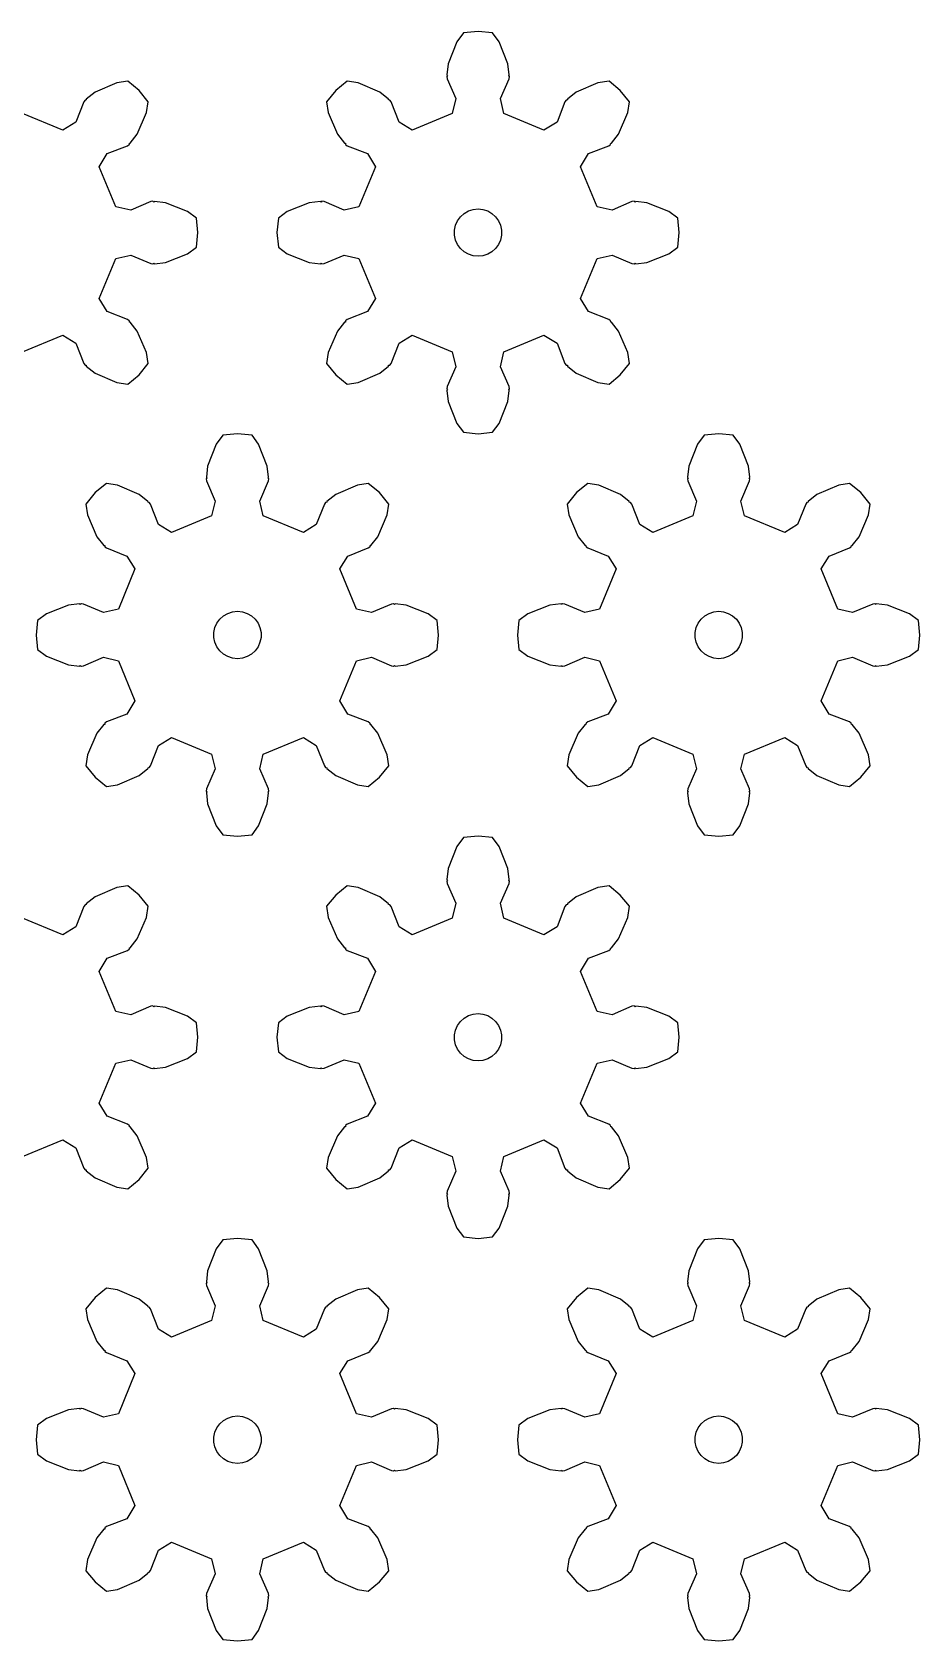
# Model space of a CAD drawing. Extents: x 0 to 208, y 0 to 229.
# Drawn here: x 152.1 to 208.3, y 0 to 101.8 of the extents above; entities that cross this region are included whole.
import ezdxf

# ---------------------------------------------------------------- set-up
doc = ezdxf.new("R2010")
doc.units = 0

msp = doc.modelspace()

# ---------------------------------------------------------------- linework, layer by layer
for p, q in [((180.29, 101.86), (179.37, 101.77)), ((181.21, 101.77), (180.29, 101.86)), ((178.95, 101.21), (178.4, 99.81)), ((179.37, 101.77), (178.95, 101.21)), ((181.63, 101.21), (181.21, 101.77)), ((182.18, 99.81), (181.63, 101.21)), ((178.4, 99.81), (178.32, 99.11)), ((182.26, 99.11), (182.18, 99.81)), ((178.35, 99.07), (178.31, 99.01)), ((178.31, 99.01), (178.31, 99)), ((178.31, 99), (178.33, 98.87)), ((178.32, 99.11), (178.35, 99.07)), ((178.33, 98.87), (178.88, 97.61)), ((181.7, 97.61), (182.25, 98.87)), ((182.23, 99.07), (182.26, 99.11)), ((182.27, 99.01), (182.23, 99.07)), ((182.25, 98.87), (182.27, 99)), ((182.27, 99), (182.27, 99.01)), ((156.05, 98.02), (155.49, 97.58)), ((157.42, 98.61), (156.05, 98.02)), ((158.11, 98.72), (157.42, 98.61)), ((158.83, 98.13), (158.11, 98.72)), ((159.41, 97.41), (158.83, 98.13)), ((171.29, 98.13), (170.7, 97.41)), ((172, 98.72), (171.29, 98.13)), ((172.69, 98.61), (172, 98.72)), ((174.07, 98.02), (172.69, 98.61)), ((174.62, 97.58), (174.07, 98.02)), ((186.51, 98.02), (185.96, 97.58)), ((187.88, 98.61), (186.51, 98.02)), ((188.58, 98.72), (187.88, 98.61)), ((189.29, 98.13), (188.58, 98.72)), ((189.88, 97.41), (189.29, 98.13)), ((155.33, 97.4), (154.82, 96.12)), ((155.41, 97.51), (155.33, 97.4)), ((155.42, 97.52), (155.41, 97.51)), ((155.48, 97.53), (155.42, 97.52)), ((155.49, 97.58), (155.48, 97.53)), ((159.31, 96.72), (159.41, 97.41)), ((170.7, 97.41), (170.8, 96.72)), ((174.63, 97.53), (174.62, 97.58)), ((174.7, 97.52), (174.63, 97.53)), ((174.7, 97.51), (174.7, 97.52)), ((174.78, 97.4), (174.7, 97.51)), ((175.29, 96.12), (174.78, 97.4)), ((178.88, 97.61), (178.66, 96.66)), ((181.92, 96.66), (181.7, 97.61)), ((185.79, 97.4), (185.29, 96.12)), ((185.87, 97.51), (185.79, 97.4)), ((185.88, 97.52), (185.87, 97.51)), ((185.95, 97.53), (185.88, 97.52)), ((185.96, 97.58), (185.95, 97.53)), ((189.78, 96.72), (189.88, 97.41)), ((154, 95.61), (151.46, 96.66)), ((154.82, 96.12), (154, 95.61)), ((158.72, 95.35), (159.31, 96.72)), ((170.8, 96.72), (171.4, 95.35)), ((176.11, 95.61), (175.29, 96.12)), ((178.66, 96.66), (176.11, 95.61)), ((184.46, 95.61), (181.92, 96.66)), ((185.29, 96.12), (184.46, 95.61)), ((189.18, 95.35), (189.78, 96.72)), ((158.1, 94.63), (158.21, 94.71)), ((158.21, 94.71), (158.22, 94.72)), ((158.22, 94.72), (158.22, 94.79)), ((158.22, 94.79), (158.27, 94.79)), ((158.27, 94.79), (158.72, 95.35)), ((171.4, 95.35), (171.84, 94.79)), ((171.84, 94.79), (171.89, 94.79)), ((171.89, 94.79), (171.9, 94.72)), ((171.9, 94.72), (171.9, 94.71)), ((171.9, 94.71), (172.01, 94.63)), ((188.57, 94.63), (188.67, 94.71)), ((188.67, 94.71), (188.68, 94.72)), ((188.68, 94.72), (188.69, 94.79)), ((188.69, 94.79), (188.74, 94.79)), ((188.74, 94.79), (189.18, 95.35)), ((156.31, 93.3), (156.82, 94.13)), ((156.82, 94.13), (158.1, 94.63)), ((172.01, 94.63), (173.29, 94.13)), ((173.29, 94.13), (173.8, 93.3)), ((186.77, 93.3), (187.29, 94.13)), ((187.29, 94.13), (188.57, 94.63)), ((157.36, 90.76), (156.31, 93.3)), ((173.8, 93.3), (172.75, 90.76)), ((187.83, 90.76), (186.77, 93.3)), ((158.31, 90.54), (157.36, 90.76)), ((159.57, 91.09), (158.31, 90.54)), ((159.7, 91.11), (159.57, 91.09)), ((159.71, 91.11), (159.7, 91.11)), ((159.77, 91.06), (159.71, 91.11)), ((159.81, 91.1), (159.77, 91.06)), ((160.51, 91.01), (159.81, 91.1)), ((161.9, 90.46), (160.51, 91.01)), ((169.6, 91.01), (168.21, 90.46)), ((170.31, 91.1), (169.6, 91.01)), ((170.35, 91.06), (170.31, 91.1)), ((170.4, 91.11), (170.35, 91.06)), ((170.41, 91.11), (170.4, 91.11)), ((170.54, 91.09), (170.41, 91.11)), ((171.81, 90.54), (170.54, 91.09)), ((172.75, 90.76), (171.81, 90.54)), ((179.98, 90.59), (180.29, 90.63)), ((180.29, 90.63), (180.6, 90.59)), ((188.77, 90.54), (187.83, 90.76)), ((190.03, 91.09), (188.77, 90.54)), ((190.17, 91.11), (190.03, 91.09)), ((190.18, 91.11), (190.17, 91.11)), ((190.23, 91.06), (190.18, 91.11)), ((190.27, 91.1), (190.23, 91.06)), ((190.98, 91.01), (190.27, 91.1)), ((192.37, 90.46), (190.98, 91.01)), ((162.47, 90.05), (161.9, 90.46)), ((162.56, 89.13), (162.47, 90.05)), ((167.65, 90.05), (167.56, 89.13)), ((168.21, 90.46), (167.65, 90.05)), ((178.86, 89.59), (178.99, 89.88)), ((178.99, 89.88), (179.17, 90.13)), ((179.17, 90.13), (179.41, 90.34)), ((179.41, 90.34), (179.68, 90.5)), ((179.68, 90.5), (179.98, 90.59)), ((180.6, 90.59), (180.9, 90.5)), ((180.9, 90.5), (181.17, 90.34)), ((181.17, 90.34), (181.4, 90.13)), ((181.4, 90.13), (181.59, 89.88)), ((181.59, 89.88), (181.72, 89.59)), ((192.93, 90.05), (192.37, 90.46)), ((193.02, 89.13), (192.93, 90.05)), ((162.47, 88.21), (162.56, 89.13)), ((167.56, 89.13), (167.65, 88.21)), ((178.8, 89.28), (178.86, 89.59)), ((178.8, 88.97), (178.8, 89.28)), ((178.86, 88.66), (178.8, 88.97)), ((178.99, 88.38), (178.86, 88.66)), ((181.72, 88.66), (181.59, 88.38)), ((181.72, 89.59), (181.78, 89.28)), ((181.78, 88.97), (181.72, 88.66)), ((181.78, 89.28), (181.78, 88.97)), ((192.93, 88.21), (193.02, 89.13)), ((157.36, 87.49), (158.31, 87.71)), ((158.31, 87.71), (159.57, 87.17)), ((160.51, 87.24), (161.9, 87.79)), ((161.9, 87.79), (162.47, 88.21)), ((167.65, 88.21), (168.21, 87.79)), ((168.21, 87.79), (169.6, 87.24)), ((170.54, 87.17), (171.81, 87.71)), ((171.81, 87.71), (172.75, 87.49)), ((179.17, 88.12), (178.99, 88.38)), ((179.41, 87.91), (179.17, 88.12)), ((179.68, 87.76), (179.41, 87.91)), ((179.98, 87.66), (179.68, 87.76)), ((180.29, 87.63), (179.98, 87.66)), ((180.6, 87.66), (180.29, 87.63)), ((180.9, 87.76), (180.6, 87.66)), ((181.17, 87.91), (180.9, 87.76)), ((181.4, 88.12), (181.17, 87.91)), ((181.59, 88.38), (181.4, 88.12)), ((187.83, 87.49), (188.77, 87.71)), ((188.77, 87.71), (190.03, 87.17)), ((190.98, 87.24), (192.37, 87.79)), ((192.37, 87.79), (192.93, 88.21)), ((156.31, 84.95), (157.36, 87.49)), ((159.57, 87.17), (159.7, 87.15)), ((159.7, 87.15), (159.71, 87.15)), ((159.71, 87.15), (159.77, 87.19)), ((159.77, 87.19), (159.81, 87.16)), ((159.81, 87.16), (160.51, 87.24)), ((169.6, 87.24), (170.31, 87.16)), ((170.31, 87.16), (170.35, 87.19)), ((170.35, 87.19), (170.4, 87.15)), ((170.4, 87.15), (170.41, 87.15)), ((170.41, 87.15), (170.54, 87.17)), ((172.75, 87.49), (173.8, 84.95)), ((186.77, 84.95), (187.83, 87.49)), ((190.03, 87.17), (190.17, 87.15)), ((190.17, 87.15), (190.18, 87.15)), ((190.18, 87.15), (190.23, 87.19)), ((190.23, 87.19), (190.27, 87.16)), ((190.27, 87.16), (190.98, 87.24)), ((156.82, 84.13), (156.31, 84.95)), ((173.8, 84.95), (173.29, 84.13)), ((187.29, 84.13), (186.77, 84.95)), ((158.1, 83.62), (156.82, 84.13)), ((158.21, 83.54), (158.1, 83.62)), ((158.22, 83.54), (158.21, 83.54)), ((158.22, 83.47), (158.22, 83.54)), ((171.9, 83.54), (171.89, 83.47)), ((172.01, 83.62), (171.9, 83.54)), ((171.9, 83.54), (171.9, 83.54)), ((173.29, 84.13), (172.01, 83.62)), ((188.57, 83.62), (187.29, 84.13)), ((188.67, 83.54), (188.57, 83.62)), ((188.68, 83.54), (188.67, 83.54)), ((188.69, 83.47), (188.68, 83.54)), ((151.46, 81.59), (154, 82.64)), ((154, 82.64), (154.82, 82.13)), ((158.27, 83.46), (158.22, 83.47)), ((158.72, 82.9), (158.27, 83.46)), ((159.31, 81.53), (158.72, 82.9)), ((171.4, 82.9), (170.8, 81.53)), ((171.84, 83.46), (171.4, 82.9)), ((171.89, 83.47), (171.84, 83.46)), ((175.29, 82.13), (176.11, 82.64)), ((176.11, 82.64), (178.66, 81.59)), ((181.92, 81.59), (184.46, 82.64)), ((184.46, 82.64), (185.29, 82.13)), ((188.74, 83.46), (188.69, 83.47)), ((189.18, 82.9), (188.74, 83.46)), ((189.78, 81.53), (189.18, 82.9)), ((154.82, 82.13), (155.33, 80.85)), ((159.41, 80.84), (159.31, 81.53)), ((170.8, 81.53), (170.7, 80.84)), ((174.78, 80.85), (175.29, 82.13)), ((178.66, 81.59), (178.88, 80.64)), ((181.7, 80.64), (181.92, 81.59)), ((185.29, 82.13), (185.79, 80.85)), ((189.88, 80.84), (189.78, 81.53)), ((155.33, 80.85), (155.41, 80.74)), ((155.41, 80.74), (155.42, 80.74)), ((155.42, 80.74), (155.48, 80.73)), ((155.48, 80.73), (155.49, 80.68)), ((155.49, 80.68), (156.05, 80.23)), ((158.83, 80.12), (159.41, 80.84)), ((170.7, 80.84), (171.29, 80.12)), ((174.07, 80.23), (174.62, 80.68)), ((174.62, 80.68), (174.63, 80.73)), ((174.63, 80.73), (174.7, 80.74)), ((174.7, 80.74), (174.78, 80.85)), ((174.7, 80.74), (174.7, 80.74)), ((178.88, 80.64), (178.33, 79.38)), ((182.25, 79.38), (181.7, 80.64)), ((185.79, 80.85), (185.87, 80.74)), ((185.87, 80.74), (185.88, 80.74)), ((185.88, 80.74), (185.95, 80.73)), ((185.95, 80.73), (185.96, 80.68)), ((185.96, 80.68), (186.51, 80.23)), ((189.29, 80.12), (189.88, 80.84)), ((156.05, 80.23), (157.42, 79.64)), ((157.42, 79.64), (158.11, 79.54)), ((158.11, 79.54), (158.83, 80.12)), ((171.29, 80.12), (172, 79.54)), ((172, 79.54), (172.69, 79.64)), ((172.69, 79.64), (174.07, 80.23)), ((186.51, 80.23), (187.88, 79.64)), ((187.88, 79.64), (188.58, 79.54)), ((188.58, 79.54), (189.29, 80.12)), ((178.33, 79.38), (178.31, 79.25)), ((178.31, 79.25), (178.31, 79.24)), ((178.31, 79.24), (178.35, 79.18)), ((178.35, 79.18), (178.32, 79.14)), ((178.32, 79.14), (178.4, 78.44)), ((178.4, 78.44), (178.95, 77.05)), ((181.63, 77.05), (182.18, 78.44)), ((182.18, 78.44), (182.26, 79.14)), ((182.23, 79.18), (182.27, 79.24)), ((182.26, 79.14), (182.23, 79.18)), ((182.27, 79.25), (182.25, 79.38)), ((182.27, 79.24), (182.27, 79.25)), ((165.06, 76.39), (164.14, 76.3)), ((165.98, 76.3), (165.06, 76.39)), ((178.95, 77.05), (179.37, 76.49)), ((179.37, 76.49), (180.29, 76.39)), ((180.29, 76.39), (181.21, 76.49)), ((181.21, 76.49), (181.63, 77.05)), ((195.52, 76.39), (194.6, 76.3)), ((196.44, 76.3), (195.52, 76.39)), ((163.72, 75.74), (163.17, 74.35)), ((164.14, 76.3), (163.72, 75.74)), ((166.39, 75.74), (165.98, 76.3)), ((166.94, 74.35), (166.39, 75.74)), ((194.18, 75.74), (193.63, 74.35)), ((194.6, 76.3), (194.18, 75.74)), ((196.86, 75.74), (196.44, 76.3)), ((197.41, 74.35), (196.86, 75.74)), ((163.17, 74.35), (163.09, 73.64)), ((167.02, 73.64), (166.94, 74.35)), ((193.63, 74.35), (193.55, 73.64)), ((197.49, 73.64), (197.41, 74.35)), ((163.12, 73.6), (163.08, 73.55)), ((163.08, 73.55), (163.08, 73.54)), ((163.08, 73.54), (163.1, 73.41)), ((163.09, 73.64), (163.12, 73.6)), ((163.1, 73.41), (163.64, 72.14)), ((166.47, 72.14), (167.02, 73.41)), ((166.99, 73.6), (167.02, 73.64)), ((167.04, 73.55), (166.99, 73.6)), ((167.02, 73.41), (167.04, 73.54)), ((167.04, 73.54), (167.04, 73.55)), ((193.58, 73.6), (193.54, 73.55)), ((193.54, 73.55), (193.54, 73.54)), ((193.54, 73.54), (193.56, 73.41)), ((193.55, 73.64), (193.58, 73.6)), ((193.56, 73.41), (194.11, 72.14)), ((196.93, 72.14), (197.48, 73.41)), ((197.46, 73.6), (197.49, 73.64)), ((197.5, 73.55), (197.46, 73.6)), ((197.48, 73.41), (197.5, 73.54)), ((197.5, 73.54), (197.5, 73.55)), ((156.05, 72.67), (155.47, 71.95)), ((156.77, 73.25), (156.05, 72.67)), ((157.46, 73.15), (156.77, 73.25)), ((158.83, 72.55), (157.46, 73.15)), ((159.39, 72.11), (158.83, 72.55)), ((171.28, 72.55), (170.72, 72.11)), ((172.65, 73.15), (171.28, 72.55)), ((173.34, 73.25), (172.65, 73.15)), ((174.06, 72.67), (173.34, 73.25)), ((174.65, 71.95), (174.06, 72.67)), ((186.52, 72.67), (185.93, 71.95)), ((187.23, 73.25), (186.52, 72.67)), ((187.93, 73.15), (187.23, 73.25)), ((189.3, 72.55), (187.93, 73.15)), ((189.85, 72.11), (189.3, 72.55)), ((201.74, 72.55), (201.19, 72.11)), ((203.12, 73.15), (201.74, 72.55)), ((203.81, 73.25), (203.12, 73.15)), ((204.52, 72.67), (203.81, 73.25)), ((205.11, 71.95), (204.52, 72.67)), ((155.47, 71.95), (155.57, 71.26)), ((159.4, 72.06), (159.39, 72.11)), ((159.46, 72.05), (159.4, 72.06)), ((159.47, 72.05), (159.46, 72.05)), ((159.55, 71.94), (159.47, 72.05)), ((160.06, 70.66), (159.55, 71.94)), ((163.64, 72.14), (163.42, 71.2)), ((166.69, 71.2), (166.47, 72.14)), ((170.56, 71.94), (170.05, 70.66)), ((170.64, 72.05), (170.56, 71.94)), ((170.65, 72.05), (170.64, 72.05)), ((170.72, 72.06), (170.65, 72.05)), ((170.72, 72.11), (170.72, 72.06)), ((174.54, 71.26), (174.65, 71.95)), ((185.93, 71.95), (186.03, 71.26)), ((189.86, 72.06), (189.85, 72.11)), ((189.93, 72.05), (189.86, 72.06)), ((189.94, 72.05), (189.93, 72.05)), ((190.02, 71.94), (189.94, 72.05)), ((190.52, 70.66), (190.02, 71.94)), ((194.11, 72.14), (193.89, 71.2)), ((197.15, 71.2), (196.93, 72.14)), ((201.03, 71.94), (200.52, 70.66)), ((201.11, 72.05), (201.03, 71.94)), ((201.18, 72.06), (201.11, 72.05)), ((201.11, 72.05), (201.11, 72.05)), ((201.19, 72.11), (201.18, 72.06)), ((205.01, 71.26), (205.11, 71.95)), ((155.57, 71.26), (156.16, 69.88)), ((160.88, 70.15), (160.06, 70.66)), ((163.42, 71.2), (160.88, 70.15)), ((169.23, 70.15), (166.69, 71.2)), ((170.05, 70.66), (169.23, 70.15)), ((173.95, 69.88), (174.54, 71.26)), ((186.03, 71.26), (186.63, 69.88)), ((191.35, 70.15), (190.52, 70.66)), ((193.89, 71.2), (191.35, 70.15)), ((199.7, 70.15), (197.15, 71.2)), ((200.52, 70.66), (199.7, 70.15)), ((204.41, 69.88), (205.01, 71.26)), ((156.16, 69.88), (156.61, 69.33)), ((156.61, 69.33), (156.66, 69.32)), ((156.66, 69.32), (156.67, 69.25)), ((156.67, 69.25), (156.67, 69.25)), ((156.67, 69.25), (156.78, 69.17)), ((173.33, 69.17), (173.44, 69.25)), ((173.44, 69.25), (173.45, 69.25)), ((173.45, 69.25), (173.46, 69.32)), ((173.46, 69.32), (173.51, 69.33)), ((173.51, 69.33), (173.95, 69.88)), ((186.63, 69.88), (187.07, 69.33)), ((187.07, 69.33), (187.12, 69.32)), ((187.12, 69.32), (187.13, 69.25)), ((187.13, 69.25), (187.14, 69.25)), ((187.14, 69.25), (187.24, 69.17)), ((203.8, 69.17), (203.91, 69.25)), ((203.91, 69.25), (203.92, 69.32)), ((203.91, 69.25), (203.91, 69.25)), ((203.92, 69.32), (203.97, 69.33)), ((203.97, 69.33), (204.41, 69.88)), ((156.78, 69.17), (158.06, 68.66)), ((158.06, 68.66), (158.57, 67.84)), ((171.54, 67.84), (172.05, 68.66)), ((172.05, 68.66), (173.33, 69.17)), ((187.24, 69.17), (188.52, 68.66)), ((188.52, 68.66), (189.04, 67.84)), ((202.01, 67.84), (202.52, 68.66)), ((202.52, 68.66), (203.8, 69.17)), ((158.57, 67.84), (157.52, 65.3)), ((172.59, 65.3), (171.54, 67.84)), ((189.04, 67.84), (187.98, 65.3)), ((203.06, 65.3), (202.01, 67.84)), ((154.37, 65.55), (152.98, 65)), ((155.07, 65.63), (154.37, 65.55)), ((155.11, 65.6), (155.07, 65.63)), ((155.17, 65.64), (155.11, 65.6)), ((155.18, 65.64), (155.17, 65.64)), ((155.31, 65.62), (155.18, 65.64)), ((156.57, 65.08), (155.31, 65.62)), ((157.52, 65.3), (156.57, 65.08)), ((164.74, 65.13), (165.06, 65.16)), ((165.06, 65.16), (165.37, 65.13)), ((173.54, 65.08), (172.59, 65.3)), ((174.8, 65.62), (173.54, 65.08)), ((174.93, 65.64), (174.8, 65.62)), ((174.94, 65.64), (174.93, 65.64)), ((175, 65.6), (174.94, 65.64)), ((175.04, 65.63), (175, 65.6)), ((175.74, 65.55), (175.04, 65.63)), ((177.14, 65), (175.74, 65.55)), ((184.83, 65.55), (183.44, 65)), ((185.54, 65.63), (184.83, 65.55)), ((185.58, 65.6), (185.54, 65.63)), ((185.63, 65.64), (185.58, 65.6)), ((185.64, 65.64), (185.63, 65.64)), ((185.78, 65.62), (185.64, 65.64)), ((187.04, 65.08), (185.78, 65.62)), ((187.98, 65.3), (187.04, 65.08)), ((195.21, 65.13), (195.52, 65.16)), ((195.52, 65.16), (195.83, 65.13)), ((204, 65.08), (203.06, 65.3)), ((205.27, 65.62), (204, 65.08)), ((205.4, 65.64), (205.27, 65.62)), ((205.41, 65.64), (205.4, 65.64)), ((205.46, 65.6), (205.41, 65.64)), ((205.5, 65.63), (205.46, 65.6)), ((206.21, 65.55), (205.5, 65.63)), ((207.6, 65), (206.21, 65.55)), ((152.41, 64.58), (152.32, 63.66)), ((152.98, 65), (152.41, 64.58)), ((163.63, 64.13), (163.76, 64.41)), ((163.76, 64.41), (163.94, 64.67)), ((163.94, 64.67), (164.17, 64.88)), ((164.17, 64.88), (164.45, 65.03)), ((164.45, 65.03), (164.74, 65.13)), ((165.37, 65.13), (165.67, 65.03)), ((165.67, 65.03), (165.94, 64.88)), ((165.94, 64.88), (166.17, 64.67)), ((166.17, 64.67), (166.36, 64.41)), ((166.36, 64.41), (166.48, 64.13)), ((177.7, 64.58), (177.14, 65)), ((177.79, 63.66), (177.7, 64.58)), ((182.88, 64.58), (182.79, 63.66)), ((183.44, 65), (182.88, 64.58)), ((194.09, 64.13), (194.22, 64.41)), ((194.22, 64.41), (194.41, 64.67)), ((194.41, 64.67), (194.64, 64.88)), ((194.64, 64.88), (194.91, 65.03)), ((194.91, 65.03), (195.21, 65.13)), ((195.83, 65.13), (196.13, 65.03)), ((196.13, 65.03), (196.4, 64.88)), ((196.4, 64.88), (196.64, 64.67)), ((196.64, 64.67), (196.82, 64.41)), ((196.82, 64.41), (196.95, 64.13)), ((208.16, 64.58), (207.6, 65)), ((208.25, 63.66), (208.16, 64.58)), ((152.32, 63.66), (152.41, 62.74)), ((163.56, 63.82), (163.63, 64.13)), ((163.56, 63.51), (163.56, 63.82)), ((163.63, 63.2), (163.56, 63.51)), ((163.76, 62.91), (163.63, 63.2)), ((166.48, 63.2), (166.36, 62.91)), ((166.48, 64.13), (166.55, 63.82)), ((166.55, 63.51), (166.48, 63.2)), ((166.55, 63.82), (166.55, 63.51)), ((177.7, 62.74), (177.79, 63.66)), ((182.79, 63.66), (182.88, 62.74)), ((194.03, 63.82), (194.09, 64.13)), ((194.03, 63.51), (194.03, 63.82)), ((194.09, 63.2), (194.03, 63.51)), ((194.22, 62.91), (194.09, 63.2)), ((196.95, 63.2), (196.82, 62.91)), ((196.95, 64.13), (197.01, 63.82)), ((197.01, 63.51), (196.95, 63.2)), ((197.01, 63.82), (197.01, 63.51)), ((208.16, 62.74), (208.25, 63.66)), ((152.41, 62.74), (152.98, 62.32)), ((152.98, 62.32), (154.37, 61.77)), ((155.31, 61.7), (156.57, 62.25)), ((156.57, 62.25), (157.52, 62.03)), ((163.94, 62.66), (163.76, 62.91)), ((164.17, 62.45), (163.94, 62.66)), ((164.45, 62.29), (164.17, 62.45)), ((164.74, 62.19), (164.45, 62.29)), ((165.06, 62.16), (164.74, 62.19)), ((165.37, 62.19), (165.06, 62.16)), ((165.67, 62.29), (165.37, 62.19)), ((165.94, 62.45), (165.67, 62.29)), ((166.17, 62.66), (165.94, 62.45)), ((166.36, 62.91), (166.17, 62.66)), ((172.59, 62.03), (173.54, 62.25)), ((173.54, 62.25), (174.8, 61.7)), ((175.74, 61.77), (177.14, 62.32)), ((177.14, 62.32), (177.7, 62.74)), ((182.88, 62.74), (183.44, 62.32)), ((183.44, 62.32), (184.83, 61.77)), ((185.78, 61.7), (187.04, 62.25)), ((187.04, 62.25), (187.98, 62.03)), ((194.41, 62.66), (194.22, 62.91)), ((194.64, 62.45), (194.41, 62.66)), ((194.91, 62.29), (194.64, 62.45)), ((195.21, 62.19), (194.91, 62.29)), ((195.52, 62.16), (195.21, 62.19)), ((195.83, 62.19), (195.52, 62.16)), ((196.13, 62.29), (195.83, 62.19)), ((196.4, 62.45), (196.13, 62.29)), ((196.64, 62.66), (196.4, 62.45)), ((196.82, 62.91), (196.64, 62.66)), ((203.06, 62.03), (204, 62.25)), ((204, 62.25), (205.27, 61.7)), ((206.21, 61.77), (207.6, 62.32)), ((207.6, 62.32), (208.16, 62.74)), ((154.37, 61.77), (155.07, 61.69)), ((155.07, 61.69), (155.11, 61.73)), ((155.11, 61.73), (155.17, 61.68)), ((155.17, 61.68), (155.18, 61.68)), ((155.18, 61.68), (155.31, 61.7)), ((157.52, 62.03), (158.57, 59.49)), ((171.54, 59.49), (172.59, 62.03)), ((174.8, 61.7), (174.93, 61.68)), ((174.93, 61.68), (174.94, 61.68)), ((174.94, 61.68), (175, 61.73)), ((175, 61.73), (175.04, 61.69)), ((175.04, 61.69), (175.74, 61.77)), ((184.83, 61.77), (185.54, 61.69)), ((185.54, 61.69), (185.58, 61.73)), ((185.58, 61.73), (185.63, 61.68)), ((185.63, 61.68), (185.64, 61.68)), ((185.64, 61.68), (185.78, 61.7)), ((187.98, 62.03), (189.04, 59.49)), ((202.01, 59.49), (203.06, 62.03)), ((205.27, 61.7), (205.4, 61.68)), ((205.4, 61.68), (205.41, 61.68)), ((205.41, 61.68), (205.46, 61.73)), ((205.46, 61.73), (205.5, 61.69)), ((205.5, 61.69), (206.21, 61.77)), ((158.57, 59.49), (158.06, 58.66)), ((172.05, 58.66), (171.54, 59.49)), ((189.04, 59.49), (188.52, 58.66)), ((202.52, 58.66), (202.01, 59.49)), ((156.67, 58.07), (156.66, 58)), ((156.78, 58.16), (156.67, 58.08)), ((156.67, 58.08), (156.67, 58.07)), ((158.06, 58.66), (156.78, 58.16)), ((173.33, 58.16), (172.05, 58.66)), ((173.44, 58.08), (173.33, 58.16)), ((173.45, 58.07), (173.44, 58.08)), ((173.46, 58), (173.45, 58.07)), ((187.13, 58.07), (187.12, 58)), ((187.14, 58.08), (187.13, 58.07)), ((187.24, 58.16), (187.14, 58.08)), ((188.52, 58.66), (187.24, 58.16)), ((203.8, 58.16), (202.52, 58.66)), ((203.91, 58.08), (203.8, 58.16)), ((203.91, 58.07), (203.91, 58.08)), ((203.92, 58), (203.91, 58.07)), ((156.16, 57.44), (155.57, 56.07)), ((156.61, 58), (156.16, 57.44)), ((156.66, 58), (156.61, 58)), ((160.06, 56.67), (160.88, 57.18)), ((160.88, 57.18), (163.42, 56.12)), ((166.69, 56.12), (169.23, 57.18)), ((169.23, 57.18), (170.05, 56.67)), ((173.51, 58), (173.46, 58)), ((173.95, 57.44), (173.51, 58)), ((174.54, 56.07), (173.95, 57.44)), ((186.63, 57.44), (186.03, 56.07)), ((187.07, 58), (186.63, 57.44)), ((187.12, 58), (187.07, 58)), ((190.52, 56.67), (191.35, 57.18)), ((191.35, 57.18), (193.89, 56.12)), ((197.15, 56.12), (199.7, 57.18)), ((199.7, 57.18), (200.52, 56.67)), ((203.97, 58), (203.92, 58)), ((204.41, 57.44), (203.97, 58)), ((205.01, 56.07), (204.41, 57.44)), ((155.57, 56.07), (155.47, 55.37)), ((159.55, 55.38), (160.06, 56.67)), ((163.42, 56.12), (163.64, 55.18)), ((166.47, 55.18), (166.69, 56.12)), ((170.05, 56.67), (170.56, 55.38)), ((174.65, 55.37), (174.54, 56.07)), ((186.03, 56.07), (185.93, 55.37)), ((190.02, 55.38), (190.52, 56.67)), ((193.89, 56.12), (194.11, 55.18)), ((196.93, 55.18), (197.15, 56.12)), ((200.52, 56.67), (201.03, 55.38)), ((205.11, 55.37), (205.01, 56.07)), ((155.47, 55.37), (156.05, 54.66)), ((158.83, 54.77), (159.39, 55.21)), ((159.39, 55.21), (159.4, 55.26)), ((159.4, 55.26), (159.46, 55.27)), ((159.46, 55.27), (159.47, 55.28)), ((159.47, 55.28), (159.55, 55.38)), ((163.64, 55.18), (163.1, 53.92)), ((167.02, 53.92), (166.47, 55.18)), ((170.56, 55.38), (170.64, 55.28)), ((170.64, 55.28), (170.65, 55.27)), ((170.65, 55.27), (170.72, 55.26)), ((170.72, 55.26), (170.72, 55.21)), ((170.72, 55.21), (171.28, 54.77)), ((174.06, 54.66), (174.65, 55.37)), ((185.93, 55.37), (186.52, 54.66)), ((189.3, 54.77), (189.85, 55.21)), ((189.85, 55.21), (189.86, 55.26)), ((189.86, 55.26), (189.93, 55.27)), ((189.93, 55.27), (189.94, 55.28)), ((189.94, 55.28), (190.02, 55.38)), ((194.11, 55.18), (193.56, 53.92)), ((197.48, 53.92), (196.93, 55.18)), ((201.03, 55.38), (201.11, 55.28)), ((201.11, 55.28), (201.11, 55.27)), ((201.11, 55.27), (201.18, 55.26)), ((201.18, 55.26), (201.19, 55.21)), ((201.19, 55.21), (201.74, 54.77)), ((204.52, 54.66), (205.11, 55.37)), ((156.05, 54.66), (156.77, 54.07)), ((156.77, 54.07), (157.46, 54.17)), ((157.46, 54.17), (158.83, 54.77)), ((171.28, 54.77), (172.65, 54.17)), ((172.65, 54.17), (173.34, 54.07)), ((173.34, 54.07), (174.06, 54.66)), ((186.52, 54.66), (187.23, 54.07)), ((187.23, 54.07), (187.93, 54.17)), ((187.93, 54.17), (189.3, 54.77)), ((201.74, 54.77), (203.12, 54.17)), ((203.12, 54.17), (203.81, 54.07)), ((203.81, 54.07), (204.52, 54.66)), ((163.1, 53.92), (163.08, 53.78)), ((163.08, 53.78), (163.08, 53.77)), ((163.08, 53.77), (163.12, 53.72)), ((163.12, 53.72), (163.09, 53.68)), ((163.09, 53.68), (163.17, 52.97)), ((163.17, 52.97), (163.72, 51.58)), ((166.39, 51.58), (166.94, 52.97)), ((166.94, 52.97), (167.02, 53.68)), ((166.99, 53.72), (167.04, 53.77)), ((167.02, 53.68), (166.99, 53.72)), ((167.04, 53.78), (167.02, 53.92)), ((167.04, 53.77), (167.04, 53.78)), ((193.56, 53.92), (193.54, 53.78)), ((193.54, 53.78), (193.54, 53.77)), ((193.54, 53.77), (193.58, 53.72)), ((193.58, 53.72), (193.55, 53.68)), ((193.55, 53.68), (193.63, 52.97)), ((193.63, 52.97), (194.18, 51.58)), ((196.86, 51.58), (197.41, 52.97)), ((197.41, 52.97), (197.49, 53.68)), ((197.46, 53.72), (197.5, 53.77)), ((197.49, 53.68), (197.46, 53.72)), ((197.5, 53.78), (197.48, 53.92)), ((197.5, 53.77), (197.5, 53.78)), ((163.72, 51.58), (164.14, 51.02)), ((164.14, 51.02), (165.06, 50.93)), ((165.06, 50.93), (165.98, 51.02)), ((165.98, 51.02), (166.39, 51.58)), ((180.29, 50.93), (179.37, 50.84)), ((181.21, 50.84), (180.29, 50.93)), ((194.18, 51.58), (194.6, 51.02)), ((194.6, 51.02), (195.52, 50.93)), ((195.52, 50.93), (196.44, 51.02)), ((196.44, 51.02), (196.86, 51.58)), ((178.95, 50.28), (178.4, 48.88)), ((179.37, 50.84), (178.95, 50.28)), ((181.63, 50.28), (181.21, 50.84)), ((182.18, 48.88), (181.63, 50.28)), ((178.4, 48.88), (178.32, 48.18)), ((182.26, 48.18), (182.18, 48.88)), ((178.35, 48.14), (178.31, 48.08)), ((178.31, 48.08), (178.31, 48.08)), ((178.31, 48.08), (178.33, 47.94)), ((178.32, 48.18), (178.35, 48.14)), ((178.33, 47.94), (178.88, 46.68)), ((181.7, 46.68), (182.25, 47.94)), ((182.23, 48.14), (182.26, 48.18)), ((182.27, 48.08), (182.23, 48.14)), ((182.25, 47.94), (182.27, 48.08)), ((182.27, 48.08), (182.27, 48.08)), ((156.05, 47.09), (155.49, 46.65)), ((157.42, 47.68), (156.05, 47.09)), ((158.11, 47.79), (157.42, 47.68)), ((158.83, 47.2), (158.11, 47.79)), ((159.41, 46.49), (158.83, 47.2)), ((171.29, 47.2), (170.7, 46.49)), ((172, 47.79), (171.29, 47.2)), ((172.69, 47.68), (172, 47.79)), ((174.07, 47.09), (172.69, 47.68)), ((174.62, 46.65), (174.07, 47.09)), ((186.51, 47.09), (185.96, 46.65)), ((187.88, 47.68), (186.51, 47.09)), ((188.58, 47.79), (187.88, 47.68)), ((189.29, 47.2), (188.58, 47.79)), ((189.88, 46.49), (189.29, 47.2)), ((155.33, 46.47), (154.82, 45.19)), ((155.41, 46.58), (155.33, 46.47)), ((155.42, 46.59), (155.41, 46.58)), ((155.48, 46.6), (155.42, 46.59)), ((155.49, 46.65), (155.48, 46.6)), ((159.31, 45.79), (159.41, 46.49)), ((170.7, 46.49), (170.8, 45.79)), ((174.63, 46.6), (174.62, 46.65)), ((174.7, 46.59), (174.63, 46.6)), ((174.7, 46.58), (174.7, 46.59)), ((174.78, 46.47), (174.7, 46.58)), ((175.29, 45.19), (174.78, 46.47)), ((178.88, 46.68), (178.66, 45.74)), ((181.92, 45.74), (181.7, 46.68)), ((185.79, 46.47), (185.29, 45.19)), ((185.87, 46.58), (185.79, 46.47)), ((185.88, 46.59), (185.87, 46.58)), ((185.95, 46.6), (185.88, 46.59)), ((185.96, 46.65), (185.95, 46.6)), ((189.78, 45.79), (189.88, 46.49)), ((154, 44.68), (151.46, 45.74)), ((154.82, 45.19), (154, 44.68)), ((158.72, 44.42), (159.31, 45.79)), ((170.8, 45.79), (171.4, 44.42)), ((176.11, 44.68), (175.29, 45.19)), ((178.66, 45.74), (176.11, 44.68)), ((184.46, 44.68), (181.92, 45.74)), ((185.29, 45.19), (184.46, 44.68)), ((189.18, 44.42), (189.78, 45.79)), ((158.1, 43.7), (158.21, 43.78)), ((158.21, 43.78), (158.22, 43.79)), ((158.22, 43.79), (158.22, 43.86)), ((158.22, 43.86), (158.27, 43.86)), ((158.27, 43.86), (158.72, 44.42)), ((171.4, 44.42), (171.84, 43.86)), ((171.84, 43.86), (171.89, 43.86)), ((171.89, 43.86), (171.9, 43.79)), ((171.9, 43.79), (171.9, 43.78)), ((171.9, 43.78), (172.01, 43.7)), ((188.57, 43.7), (188.67, 43.78)), ((188.67, 43.78), (188.68, 43.79)), ((188.68, 43.79), (188.69, 43.86)), ((188.69, 43.86), (188.74, 43.86)), ((188.74, 43.86), (189.18, 44.42)), ((156.31, 42.37), (156.82, 43.2)), ((156.82, 43.2), (158.1, 43.7)), ((172.01, 43.7), (173.29, 43.2)), ((173.29, 43.2), (173.8, 42.37)), ((186.77, 42.37), (187.29, 43.2)), ((187.29, 43.2), (188.57, 43.7)), ((157.36, 39.83), (156.31, 42.37)), ((173.8, 42.37), (172.75, 39.83)), ((187.83, 39.83), (186.77, 42.37)), ((158.31, 39.61), (157.36, 39.83)), ((159.57, 40.16), (158.31, 39.61)), ((159.7, 40.18), (159.57, 40.16)), ((159.71, 40.18), (159.7, 40.18)), ((159.77, 40.13), (159.71, 40.18)), ((159.81, 40.17), (159.77, 40.13)), ((160.51, 40.08), (159.81, 40.17)), ((161.9, 39.54), (160.51, 40.08)), ((169.6, 40.08), (168.21, 39.54)), ((170.31, 40.17), (169.6, 40.08)), ((170.35, 40.13), (170.31, 40.17)), ((170.4, 40.18), (170.35, 40.13)), ((170.41, 40.18), (170.4, 40.18)), ((170.54, 40.16), (170.41, 40.18)), ((171.81, 39.61), (170.54, 40.16)), ((172.75, 39.83), (171.81, 39.61)), ((188.77, 39.61), (187.83, 39.83)), ((190.03, 40.16), (188.77, 39.61)), ((190.17, 40.18), (190.03, 40.16)), ((190.18, 40.18), (190.17, 40.18)), ((190.23, 40.13), (190.18, 40.18)), ((190.27, 40.17), (190.23, 40.13)), ((190.98, 40.08), (190.27, 40.17)), ((192.37, 39.54), (190.98, 40.08)), ((162.47, 39.12), (161.9, 39.54)), ((162.56, 38.2), (162.47, 39.12)), ((167.65, 39.12), (167.56, 38.2)), ((168.21, 39.54), (167.65, 39.12)), ((178.86, 38.66), (178.99, 38.95)), ((178.99, 38.95), (179.17, 39.2)), ((179.17, 39.2), (179.41, 39.41)), ((179.41, 39.41), (179.68, 39.57)), ((179.68, 39.57), (179.98, 39.66)), ((179.98, 39.66), (180.29, 39.7)), ((180.29, 39.7), (180.6, 39.66)), ((180.6, 39.66), (180.9, 39.57)), ((180.9, 39.57), (181.17, 39.41)), ((181.17, 39.41), (181.4, 39.2)), ((181.4, 39.2), (181.59, 38.95)), ((181.59, 38.95), (181.72, 38.66)), ((192.93, 39.12), (192.37, 39.54)), ((193.02, 38.2), (192.93, 39.12)), ((162.47, 37.28), (162.56, 38.2)), ((167.56, 38.2), (167.65, 37.28)), ((178.8, 38.35), (178.86, 38.66)), ((178.8, 38.04), (178.8, 38.35)), ((178.86, 37.73), (178.8, 38.04)), ((178.99, 37.45), (178.86, 37.73)), ((181.72, 37.73), (181.59, 37.45)), ((181.72, 38.66), (181.78, 38.35)), ((181.78, 38.04), (181.72, 37.73)), ((181.78, 38.35), (181.78, 38.04)), ((192.93, 37.28), (193.02, 38.2)), ((157.36, 36.56), (158.31, 36.78)), ((158.31, 36.78), (159.57, 36.24)), ((160.51, 36.31), (161.9, 36.86)), ((161.9, 36.86), (162.47, 37.28)), ((167.65, 37.28), (168.21, 36.86)), ((168.21, 36.86), (169.6, 36.31)), ((170.54, 36.24), (171.81, 36.78)), ((171.81, 36.78), (172.75, 36.56)), ((179.17, 37.19), (178.99, 37.45)), ((179.41, 36.98), (179.17, 37.19)), ((179.68, 36.83), (179.41, 36.98)), ((179.98, 36.73), (179.68, 36.83)), ((180.29, 36.7), (179.98, 36.73)), ((180.6, 36.73), (180.29, 36.7)), ((180.9, 36.83), (180.6, 36.73)), ((181.17, 36.98), (180.9, 36.83)), ((181.4, 37.19), (181.17, 36.98)), ((181.59, 37.45), (181.4, 37.19)), ((187.83, 36.56), (188.77, 36.78)), ((188.77, 36.78), (190.03, 36.24)), ((190.98, 36.31), (192.37, 36.86)), ((192.37, 36.86), (192.93, 37.28)), ((156.31, 34.02), (157.36, 36.56)), ((159.57, 36.24), (159.7, 36.22)), ((159.7, 36.22), (159.71, 36.22)), ((159.71, 36.22), (159.77, 36.26)), ((159.77, 36.26), (159.81, 36.23)), ((159.81, 36.23), (160.51, 36.31)), ((169.6, 36.31), (170.31, 36.23)), ((170.31, 36.23), (170.35, 36.26)), ((170.35, 36.26), (170.4, 36.22)), ((170.4, 36.22), (170.41, 36.22)), ((170.41, 36.22), (170.54, 36.24)), ((172.75, 36.56), (173.8, 34.02)), ((186.77, 34.02), (187.83, 36.56)), ((190.03, 36.24), (190.17, 36.22)), ((190.17, 36.22), (190.18, 36.22)), ((190.18, 36.22), (190.23, 36.26)), ((190.23, 36.26), (190.27, 36.23)), ((190.27, 36.23), (190.98, 36.31)), ((156.82, 33.2), (156.31, 34.02)), ((173.8, 34.02), (173.29, 33.2)), ((187.29, 33.2), (186.77, 34.02)), ((158.1, 32.69), (156.82, 33.2)), ((158.21, 32.61), (158.1, 32.69)), ((158.22, 32.61), (158.21, 32.61)), ((158.22, 32.54), (158.22, 32.61)), ((171.9, 32.61), (171.89, 32.54)), ((172.01, 32.69), (171.9, 32.61)), ((171.9, 32.61), (171.9, 32.61)), ((173.29, 33.2), (172.01, 32.69)), ((188.57, 32.69), (187.29, 33.2)), ((188.67, 32.61), (188.57, 32.69)), ((188.68, 32.61), (188.67, 32.61)), ((188.69, 32.54), (188.68, 32.61)), ((151.46, 30.66), (154, 31.71)), ((154, 31.71), (154.82, 31.2)), ((158.27, 32.53), (158.22, 32.54)), ((158.72, 31.97), (158.27, 32.53)), ((159.31, 30.6), (158.72, 31.97)), ((171.4, 31.97), (170.8, 30.6)), ((171.84, 32.53), (171.4, 31.97)), ((171.89, 32.54), (171.84, 32.53)), ((175.29, 31.2), (176.11, 31.71)), ((176.11, 31.71), (178.66, 30.66)), ((181.92, 30.66), (184.46, 31.71)), ((184.46, 31.71), (185.29, 31.2)), ((188.74, 32.53), (188.69, 32.54)), ((189.18, 31.97), (188.74, 32.53)), ((189.78, 30.6), (189.18, 31.97)), ((154.82, 31.2), (155.33, 29.92)), ((159.41, 29.91), (159.31, 30.6)), ((170.8, 30.6), (170.7, 29.91)), ((174.78, 29.92), (175.29, 31.2)), ((178.66, 30.66), (178.88, 29.72)), ((181.7, 29.72), (181.92, 30.66)), ((185.29, 31.2), (185.79, 29.92)), ((189.88, 29.91), (189.78, 30.6)), ((155.33, 29.92), (155.41, 29.81)), ((155.41, 29.81), (155.42, 29.81)), ((155.42, 29.81), (155.48, 29.8)), ((155.48, 29.8), (155.49, 29.75)), ((155.49, 29.75), (156.05, 29.31)), ((158.83, 29.19), (159.41, 29.91)), ((170.7, 29.91), (171.29, 29.19)), ((174.07, 29.31), (174.62, 29.75)), ((174.62, 29.75), (174.63, 29.8)), ((174.63, 29.8), (174.7, 29.81)), ((174.7, 29.81), (174.78, 29.92)), ((174.7, 29.81), (174.7, 29.81)), ((178.88, 29.72), (178.33, 28.45)), ((182.25, 28.45), (181.7, 29.72)), ((185.79, 29.92), (185.87, 29.81)), ((185.87, 29.81), (185.88, 29.81)), ((185.88, 29.81), (185.95, 29.8)), ((185.95, 29.8), (185.96, 29.75)), ((185.96, 29.75), (186.51, 29.31)), ((189.29, 29.19), (189.88, 29.91)), ((156.05, 29.31), (157.42, 28.71)), ((157.42, 28.71), (158.11, 28.61)), ((158.11, 28.61), (158.83, 29.19)), ((171.29, 29.19), (172, 28.61)), ((172, 28.61), (172.69, 28.71)), ((172.69, 28.71), (174.07, 29.31)), ((186.51, 29.31), (187.88, 28.71)), ((187.88, 28.71), (188.58, 28.61)), ((188.58, 28.61), (189.29, 29.19)), ((178.33, 28.45), (178.31, 28.32)), ((178.31, 28.32), (178.31, 28.31)), ((178.31, 28.31), (178.35, 28.25)), ((178.35, 28.25), (178.32, 28.21)), ((178.32, 28.21), (178.4, 27.51)), ((178.4, 27.51), (178.95, 26.12)), ((181.63, 26.12), (182.18, 27.51)), ((182.18, 27.51), (182.26, 28.21)), ((182.23, 28.25), (182.27, 28.31)), ((182.26, 28.21), (182.23, 28.25)), ((182.27, 28.32), (182.25, 28.45)), ((182.27, 28.31), (182.27, 28.32)), ((165.06, 25.46), (164.14, 25.37)), ((165.98, 25.37), (165.06, 25.46)), ((178.95, 26.12), (179.37, 25.56)), ((179.37, 25.56), (180.29, 25.46)), ((180.29, 25.46), (181.21, 25.56)), ((181.21, 25.56), (181.63, 26.12)), ((195.52, 25.46), (194.6, 25.37)), ((196.44, 25.37), (195.52, 25.46)), ((163.72, 24.81), (163.17, 23.42)), ((164.14, 25.37), (163.72, 24.81)), ((166.39, 24.81), (165.98, 25.37)), ((166.94, 23.42), (166.39, 24.81)), ((194.18, 24.81), (193.63, 23.42)), ((194.6, 25.37), (194.18, 24.81)), ((196.86, 24.81), (196.44, 25.37)), ((197.41, 23.42), (196.86, 24.81)), ((163.17, 23.42), (163.09, 22.72)), ((167.02, 22.72), (166.94, 23.42)), ((193.63, 23.42), (193.55, 22.72)), ((197.49, 22.72), (197.41, 23.42)), ((163.12, 22.68), (163.08, 22.62)), ((163.08, 22.62), (163.08, 22.61)), ((163.08, 22.61), (163.1, 22.48)), ((163.09, 22.72), (163.12, 22.68)), ((163.1, 22.48), (163.64, 21.21)), ((166.47, 21.21), (167.02, 22.48)), ((166.99, 22.68), (167.02, 22.72)), ((167.04, 22.62), (166.99, 22.68)), ((167.02, 22.48), (167.04, 22.61)), ((167.04, 22.61), (167.04, 22.62)), ((193.58, 22.68), (193.54, 22.62)), ((193.54, 22.62), (193.54, 22.61)), ((193.54, 22.61), (193.56, 22.48)), ((193.55, 22.72), (193.58, 22.68)), ((193.56, 22.48), (194.11, 21.21)), ((196.93, 21.21), (197.48, 22.48)), ((197.46, 22.68), (197.49, 22.72)), ((197.5, 22.62), (197.46, 22.68)), ((197.48, 22.48), (197.5, 22.61)), ((197.5, 22.61), (197.5, 22.62)), ((156.05, 21.74), (155.47, 21.02)), ((156.77, 22.32), (156.05, 21.74)), ((157.46, 22.22), (156.77, 22.32)), ((158.83, 21.62), (157.46, 22.22)), ((159.39, 21.18), (158.83, 21.62)), ((171.28, 21.62), (170.72, 21.18)), ((172.65, 22.22), (171.28, 21.62)), ((173.34, 22.32), (172.65, 22.22)), ((174.06, 21.74), (173.34, 22.32)), ((174.65, 21.02), (174.06, 21.74)), ((186.52, 21.74), (185.93, 21.02)), ((187.23, 22.32), (186.52, 21.74)), ((187.93, 22.22), (187.23, 22.32)), ((189.3, 21.62), (187.93, 22.22)), ((189.85, 21.18), (189.3, 21.62)), ((201.74, 21.62), (201.19, 21.18)), ((203.12, 22.22), (201.74, 21.62)), ((203.81, 22.32), (203.12, 22.22)), ((204.52, 21.74), (203.81, 22.32)), ((205.11, 21.02), (204.52, 21.74)), ((155.47, 21.02), (155.57, 20.33)), ((159.4, 21.13), (159.39, 21.18)), ((159.46, 21.12), (159.4, 21.13)), ((159.47, 21.12), (159.46, 21.12)), ((159.55, 21.01), (159.47, 21.12)), ((160.06, 19.73), (159.55, 21.01)), ((163.64, 21.21), (163.42, 20.27)), ((166.69, 20.27), (166.47, 21.21)), ((170.56, 21.01), (170.05, 19.73)), ((170.64, 21.12), (170.56, 21.01)), ((170.65, 21.12), (170.64, 21.12)), ((170.72, 21.13), (170.65, 21.12)), ((170.72, 21.18), (170.72, 21.13)), ((174.54, 20.33), (174.65, 21.02)), ((185.93, 21.02), (186.03, 20.33)), ((189.86, 21.13), (189.85, 21.18)), ((189.93, 21.12), (189.86, 21.13)), ((189.94, 21.12), (189.93, 21.12)), ((190.02, 21.01), (189.94, 21.12)), ((190.52, 19.73), (190.02, 21.01)), ((194.11, 21.21), (193.89, 20.27)), ((197.15, 20.27), (196.93, 21.21)), ((201.03, 21.01), (200.52, 19.73)), ((201.11, 21.12), (201.03, 21.01)), ((201.18, 21.13), (201.11, 21.12)), ((201.11, 21.12), (201.11, 21.12)), ((201.19, 21.18), (201.18, 21.13)), ((205.01, 20.33), (205.11, 21.02)), ((155.57, 20.33), (156.16, 18.95)), ((160.88, 19.22), (160.06, 19.73)), ((163.42, 20.27), (160.88, 19.22)), ((169.23, 19.22), (166.69, 20.27)), ((170.05, 19.73), (169.23, 19.22)), ((173.95, 18.95), (174.54, 20.33)), ((186.03, 20.33), (186.63, 18.95)), ((191.35, 19.22), (190.52, 19.73)), ((193.89, 20.27), (191.35, 19.22)), ((199.7, 19.22), (197.15, 20.27)), ((200.52, 19.73), (199.7, 19.22)), ((204.41, 18.95), (205.01, 20.33)), ((156.16, 18.95), (156.61, 18.4)), ((156.61, 18.4), (156.66, 18.39)), ((156.66, 18.39), (156.67, 18.32)), ((173.45, 18.32), (173.46, 18.39)), ((173.46, 18.39), (173.51, 18.4)), ((173.51, 18.4), (173.95, 18.95)), ((186.63, 18.95), (187.07, 18.4)), ((187.07, 18.4), (187.12, 18.39)), ((187.12, 18.39), (187.13, 18.32)), ((203.91, 18.32), (203.92, 18.39)), ((203.92, 18.39), (203.97, 18.4)), ((203.97, 18.4), (204.41, 18.95)), ((156.67, 18.32), (156.67, 18.32)), ((156.67, 18.32), (156.78, 18.24)), ((156.78, 18.24), (158.06, 17.73)), ((158.06, 17.73), (158.57, 16.91)), ((171.54, 16.91), (172.05, 17.73)), ((172.05, 17.73), (173.33, 18.24)), ((173.33, 18.24), (173.44, 18.32)), ((173.44, 18.32), (173.45, 18.32)), ((187.13, 18.32), (187.14, 18.32)), ((187.14, 18.32), (187.24, 18.24)), ((187.24, 18.24), (188.52, 17.73)), ((188.52, 17.73), (189.04, 16.91)), ((202.01, 16.91), (202.52, 17.73)), ((202.52, 17.73), (203.8, 18.24)), ((203.8, 18.24), (203.91, 18.32)), ((203.91, 18.32), (203.91, 18.32)), ((158.57, 16.91), (157.52, 14.37)), ((172.59, 14.37), (171.54, 16.91)), ((189.04, 16.91), (187.98, 14.37)), ((203.06, 14.37), (202.01, 16.91)), ((154.37, 14.62), (152.98, 14.07)), ((155.07, 14.7), (154.37, 14.62)), ((155.11, 14.67), (155.07, 14.7)), ((155.17, 14.71), (155.11, 14.67)), ((155.18, 14.71), (155.17, 14.71)), ((155.31, 14.69), (155.18, 14.71)), ((156.57, 14.15), (155.31, 14.69)), ((157.52, 14.37), (156.57, 14.15)), ((173.54, 14.15), (172.59, 14.37)), ((174.8, 14.69), (173.54, 14.15)), ((174.93, 14.71), (174.8, 14.69)), ((174.94, 14.71), (174.93, 14.71)), ((175, 14.67), (174.94, 14.71)), ((175.04, 14.7), (175, 14.67)), ((175.74, 14.62), (175.04, 14.7)), ((177.14, 14.07), (175.74, 14.62)), ((184.83, 14.62), (183.44, 14.07)), ((185.54, 14.7), (184.83, 14.62)), ((185.58, 14.67), (185.54, 14.7)), ((185.63, 14.71), (185.58, 14.67)), ((185.64, 14.71), (185.63, 14.71)), ((185.78, 14.69), (185.64, 14.71)), ((187.04, 14.15), (185.78, 14.69)), ((187.98, 14.37), (187.04, 14.15)), ((204, 14.15), (203.06, 14.37)), ((205.27, 14.69), (204, 14.15)), ((205.4, 14.71), (205.27, 14.69)), ((205.41, 14.71), (205.4, 14.71)), ((205.46, 14.67), (205.41, 14.71)), ((205.5, 14.7), (205.46, 14.67)), ((206.21, 14.62), (205.5, 14.7)), ((207.6, 14.07), (206.21, 14.62)), ((152.41, 13.65), (152.32, 12.73)), ((152.98, 14.07), (152.41, 13.65)), ((163.63, 13.2), (163.76, 13.48)), ((163.76, 13.48), (163.94, 13.74)), ((163.94, 13.74), (164.17, 13.95)), ((164.17, 13.95), (164.45, 14.1)), ((164.45, 14.1), (164.74, 14.2)), ((164.74, 14.2), (165.06, 14.23)), ((165.06, 14.23), (165.37, 14.2)), ((165.37, 14.2), (165.67, 14.1)), ((165.67, 14.1), (165.94, 13.95)), ((165.94, 13.95), (166.17, 13.74)), ((166.17, 13.74), (166.36, 13.48)), ((166.36, 13.48), (166.48, 13.2)), ((177.7, 13.65), (177.14, 14.07)), ((177.79, 12.73), (177.7, 13.65)), ((182.88, 13.65), (182.79, 12.73)), ((183.44, 14.07), (182.88, 13.65)), ((194.09, 13.2), (194.22, 13.48)), ((194.22, 13.48), (194.41, 13.74)), ((194.41, 13.74), (194.64, 13.95)), ((194.64, 13.95), (194.91, 14.1)), ((194.91, 14.1), (195.21, 14.2)), ((195.21, 14.2), (195.52, 14.23)), ((195.52, 14.23), (195.83, 14.2)), ((195.83, 14.2), (196.13, 14.1)), ((196.13, 14.1), (196.4, 13.95)), ((196.4, 13.95), (196.64, 13.74)), ((196.64, 13.74), (196.82, 13.48)), ((196.82, 13.48), (196.95, 13.2)), ((208.16, 13.65), (207.6, 14.07)), ((208.25, 12.73), (208.16, 13.65)), ((152.32, 12.73), (152.41, 11.81)), ((163.56, 12.89), (163.63, 13.2)), ((163.56, 12.58), (163.56, 12.89)), ((163.63, 12.27), (163.56, 12.58)), ((163.76, 11.98), (163.63, 12.27)), ((166.48, 12.27), (166.36, 11.98)), ((166.48, 13.2), (166.55, 12.89)), ((166.55, 12.58), (166.48, 12.27)), ((166.55, 12.89), (166.55, 12.58)), ((177.7, 11.81), (177.79, 12.73)), ((182.79, 12.73), (182.88, 11.81)), ((194.03, 12.89), (194.09, 13.2)), ((194.03, 12.58), (194.03, 12.89)), ((194.09, 12.27), (194.03, 12.58)), ((194.22, 11.98), (194.09, 12.27)), ((196.95, 12.27), (196.82, 11.98)), ((196.95, 13.2), (197.01, 12.89)), ((197.01, 12.58), (196.95, 12.27)), ((197.01, 12.89), (197.01, 12.58)), ((208.16, 11.81), (208.25, 12.73)), ((152.41, 11.81), (152.98, 11.39)), ((152.98, 11.39), (154.37, 10.84)), ((155.31, 10.77), (156.57, 11.32)), ((156.57, 11.32), (157.52, 11.1)), ((163.94, 11.73), (163.76, 11.98)), ((164.17, 11.52), (163.94, 11.73)), ((164.45, 11.36), (164.17, 11.52)), ((164.74, 11.27), (164.45, 11.36)), ((165.06, 11.23), (164.74, 11.27)), ((165.37, 11.27), (165.06, 11.23)), ((165.67, 11.36), (165.37, 11.27)), ((165.94, 11.52), (165.67, 11.36)), ((166.17, 11.73), (165.94, 11.52)), ((166.36, 11.98), (166.17, 11.73)), ((172.59, 11.1), (173.54, 11.32)), ((173.54, 11.32), (174.8, 10.77)), ((175.74, 10.84), (177.14, 11.39)), ((177.14, 11.39), (177.7, 11.81)), ((182.88, 11.81), (183.44, 11.39)), ((183.44, 11.39), (184.83, 10.84)), ((185.78, 10.77), (187.04, 11.32)), ((187.04, 11.32), (187.98, 11.1)), ((194.41, 11.73), (194.22, 11.98)), ((194.64, 11.52), (194.41, 11.73)), ((194.91, 11.36), (194.64, 11.52)), ((195.21, 11.27), (194.91, 11.36)), ((195.52, 11.23), (195.21, 11.27)), ((195.83, 11.27), (195.52, 11.23)), ((196.13, 11.36), (195.83, 11.27)), ((196.4, 11.52), (196.13, 11.36)), ((196.64, 11.73), (196.4, 11.52)), ((196.82, 11.98), (196.64, 11.73)), ((203.06, 11.1), (204, 11.32)), ((204, 11.32), (205.27, 10.77)), ((206.21, 10.84), (207.6, 11.39)), ((207.6, 11.39), (208.16, 11.81)), ((154.37, 10.84), (155.07, 10.76)), ((155.07, 10.76), (155.11, 10.8)), ((155.11, 10.8), (155.17, 10.75)), ((155.17, 10.75), (155.18, 10.75)), ((155.18, 10.75), (155.31, 10.77)), ((157.52, 11.1), (158.57, 8.56)), ((171.54, 8.56), (172.59, 11.1)), ((174.8, 10.77), (174.93, 10.75)), ((174.93, 10.75), (174.94, 10.75)), ((174.94, 10.75), (175, 10.8)), ((175, 10.8), (175.04, 10.76)), ((175.04, 10.76), (175.74, 10.84)), ((184.83, 10.84), (185.54, 10.76)), ((185.54, 10.76), (185.58, 10.8)), ((185.58, 10.8), (185.63, 10.75)), ((185.63, 10.75), (185.64, 10.75)), ((185.64, 10.75), (185.78, 10.77)), ((187.98, 11.1), (189.04, 8.56)), ((202.01, 8.56), (203.06, 11.1)), ((205.27, 10.77), (205.4, 10.75)), ((205.4, 10.75), (205.41, 10.75)), ((205.41, 10.75), (205.46, 10.8)), ((205.46, 10.8), (205.5, 10.76)), ((205.5, 10.76), (206.21, 10.84)), ((158.57, 8.56), (158.06, 7.73)), ((172.05, 7.73), (171.54, 8.56)), ((189.04, 8.56), (188.52, 7.73)), ((202.52, 7.73), (202.01, 8.56)), ((156.67, 7.14), (156.66, 7.07)), ((156.78, 7.23), (156.67, 7.15)), ((156.67, 7.15), (156.67, 7.14)), ((158.06, 7.73), (156.78, 7.23)), ((173.33, 7.23), (172.05, 7.73)), ((173.44, 7.15), (173.33, 7.23)), ((173.45, 7.14), (173.44, 7.15)), ((173.46, 7.07), (173.45, 7.14)), ((187.13, 7.14), (187.12, 7.07)), ((187.14, 7.15), (187.13, 7.14)), ((187.24, 7.23), (187.14, 7.15)), ((188.52, 7.73), (187.24, 7.23)), ((203.8, 7.23), (202.52, 7.73)), ((203.91, 7.15), (203.8, 7.23)), ((203.91, 7.14), (203.91, 7.15)), ((203.92, 7.07), (203.91, 7.14)), ((156.16, 6.51), (155.57, 5.14)), ((156.61, 7.07), (156.16, 6.51)), ((156.66, 7.07), (156.61, 7.07)), ((160.06, 5.74), (160.88, 6.25)), ((160.88, 6.25), (163.42, 5.19)), ((166.69, 5.19), (169.23, 6.25)), ((169.23, 6.25), (170.05, 5.74)), ((173.51, 7.07), (173.46, 7.07)), ((173.95, 6.51), (173.51, 7.07)), ((174.54, 5.14), (173.95, 6.51)), ((186.63, 6.51), (186.03, 5.14)), ((187.07, 7.07), (186.63, 6.51)), ((187.12, 7.07), (187.07, 7.07)), ((190.52, 5.74), (191.35, 6.25)), ((191.35, 6.25), (193.89, 5.19)), ((197.15, 5.19), (199.7, 6.25)), ((199.7, 6.25), (200.52, 5.74)), ((203.97, 7.07), (203.92, 7.07)), ((204.41, 6.51), (203.97, 7.07)), ((205.01, 5.14), (204.41, 6.51)), ((155.57, 5.14), (155.47, 4.44)), ((159.55, 4.45), (160.06, 5.74)), ((163.42, 5.19), (163.64, 4.25)), ((166.47, 4.25), (166.69, 5.19)), ((170.05, 5.74), (170.56, 4.45)), ((174.65, 4.44), (174.54, 5.14)), ((186.03, 5.14), (185.93, 4.44)), ((190.02, 4.45), (190.52, 5.74)), ((193.89, 5.19), (194.11, 4.25)), ((196.93, 4.25), (197.15, 5.19)), ((200.52, 5.74), (201.03, 4.45)), ((205.11, 4.44), (205.01, 5.14)), ((155.47, 4.44), (156.05, 3.73)), ((158.83, 3.84), (159.39, 4.28)), ((159.39, 4.28), (159.4, 4.33)), ((159.4, 4.33), (159.46, 4.34)), ((159.46, 4.34), (159.47, 4.35)), ((159.47, 4.35), (159.55, 4.45)), ((163.64, 4.25), (163.1, 2.99)), ((167.02, 2.99), (166.47, 4.25)), ((170.56, 4.45), (170.64, 4.35)), ((170.64, 4.35), (170.65, 4.34)), ((170.65, 4.34), (170.72, 4.33)), ((170.72, 4.33), (170.72, 4.28)), ((170.72, 4.28), (171.28, 3.84)), ((174.06, 3.73), (174.65, 4.44)), ((185.93, 4.44), (186.52, 3.73)), ((189.3, 3.84), (189.85, 4.28)), ((189.85, 4.28), (189.86, 4.33)), ((189.86, 4.33), (189.93, 4.34)), ((189.93, 4.34), (189.94, 4.35)), ((189.94, 4.35), (190.02, 4.45)), ((194.11, 4.25), (193.56, 2.99)), ((197.48, 2.99), (196.93, 4.25)), ((201.03, 4.45), (201.11, 4.35)), ((201.11, 4.35), (201.11, 4.34)), ((201.11, 4.34), (201.18, 4.33)), ((201.18, 4.33), (201.19, 4.28)), ((201.19, 4.28), (201.74, 3.84)), ((204.52, 3.73), (205.11, 4.44)), ((156.05, 3.73), (156.77, 3.14)), ((156.77, 3.14), (157.46, 3.25)), ((157.46, 3.25), (158.83, 3.84)), ((171.28, 3.84), (172.65, 3.25)), ((172.65, 3.25), (173.34, 3.14)), ((173.34, 3.14), (174.06, 3.73)), ((186.52, 3.73), (187.23, 3.14)), ((187.23, 3.14), (187.93, 3.25)), ((187.93, 3.25), (189.3, 3.84)), ((201.74, 3.84), (203.12, 3.25)), ((203.12, 3.25), (203.81, 3.14)), ((203.81, 3.14), (204.52, 3.73)), ((163.1, 2.99), (163.08, 2.85)), ((163.08, 2.85), (163.08, 2.85)), ((163.08, 2.85), (163.12, 2.79)), ((163.12, 2.79), (163.09, 2.75)), ((163.09, 2.75), (163.17, 2.04)), ((163.17, 2.04), (163.72, 0.65)), ((166.39, 0.65), (166.94, 2.04)), ((166.94, 2.04), (167.02, 2.75)), ((166.99, 2.79), (167.04, 2.85)), ((167.02, 2.75), (166.99, 2.79)), ((167.04, 2.85), (167.02, 2.99)), ((167.04, 2.85), (167.04, 2.85)), ((193.56, 2.99), (193.54, 2.85)), ((193.54, 2.85), (193.54, 2.85)), ((193.54, 2.85), (193.58, 2.79)), ((193.58, 2.79), (193.55, 2.75)), ((193.55, 2.75), (193.63, 2.04)), ((193.63, 2.04), (194.18, 0.65)), ((196.86, 0.65), (197.41, 2.04)), ((197.41, 2.04), (197.49, 2.75)), ((197.46, 2.79), (197.5, 2.85)), ((197.49, 2.75), (197.46, 2.79)), ((197.5, 2.85), (197.48, 2.99)), ((197.5, 2.85), (197.5, 2.85)), ((163.72, 0.65), (164.14, 0.09)), ((164.14, 0.09), (165.06, 0)), ((165.06, 0), (165.98, 0.09)), ((165.98, 0.09), (166.39, 0.65)), ((194.18, 0.65), (194.6, 0.09)), ((194.6, 0.09), (195.52, 0)), ((195.52, 0), (196.44, 0.09)), ((196.44, 0.09), (196.86, 0.65))]:
    msp.add_line(p, q)

doc.saveas('drawing.dxf')
